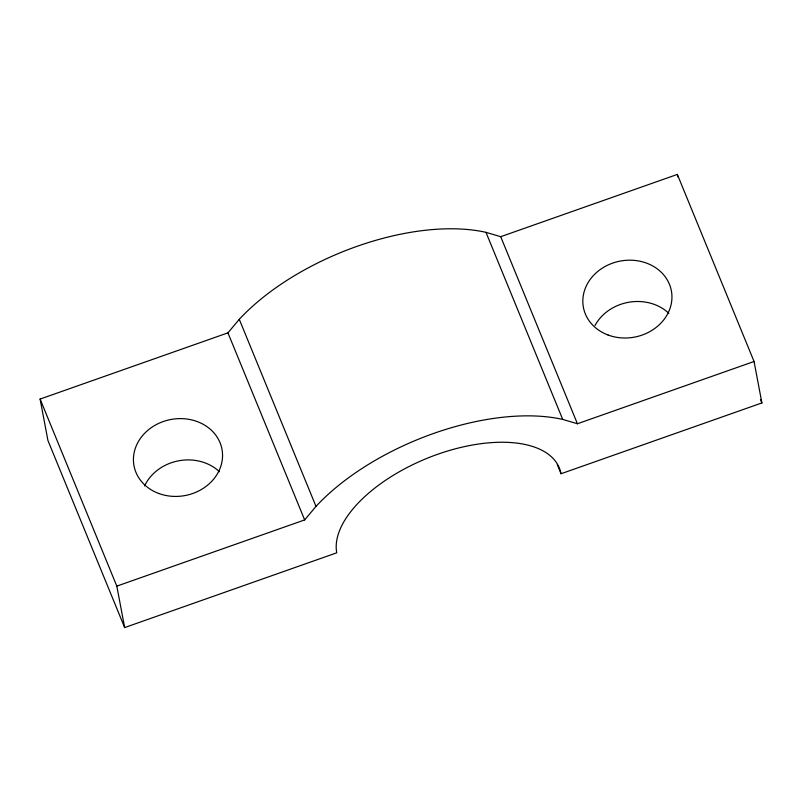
<?xml version="1.0" encoding="UTF-8"?>
<svg xmlns="http://www.w3.org/2000/svg" width="802" height="802" viewBox="0 0 802 802"><rect width="100%" height="100%" fill="white"/><g stroke="black" fill="none" stroke-linecap="round" stroke-linejoin="round"><path stroke-width="1.2" d="M227.938 332.85L239.277 319.326A174.275 86.345 -22.3 0 1 485.992 232.349L500.709 236.69L677.339 174.425L754.06 361.491L761.9 402.935L561.029 473.741A119.368 59.137 -22.3 0 0 437.722 454.263A119.368 59.137 -22.3 0 0 336.75 552.809L124.661 627.575L47.94 440.509L40.1 399.065L227.938 332.85L304.66 519.917L116.821 586.132L124.661 627.575M304.66 519.917L315.998 506.393A174.275 86.345 -22.3 0 1 562.713 419.416L577.43 423.757L754.06 361.491M760.476 399.466L761.9 402.935M500.709 236.69L577.43 423.757M485.992 232.349L562.713 419.416M557.24 464.508L561.029 473.741M239.277 319.326L315.998 506.393M40.1 399.065L116.821 586.132M677.339 174.425L677.8 176.861M595.034 325.452A44.762 38.686 -10.7 0 1 668.838 313.341M144.591 485.972A44.762 38.686 -10.7 0 1 219.447 471.766M158.686 493.441A44.762 38.686 -10.7 0 0 222.425 452.508A44.762 38.686 -10.7 0 0 152.851 426.604A44.762 38.686 -10.7 0 0 158.686 493.441M608.086 335.015A44.762 38.686 -10.7 0 0 671.825 294.083A44.762 38.686 -10.7 0 0 602.252 268.179A44.762 38.686 -10.7 0 0 608.086 335.015"/></g></svg>
